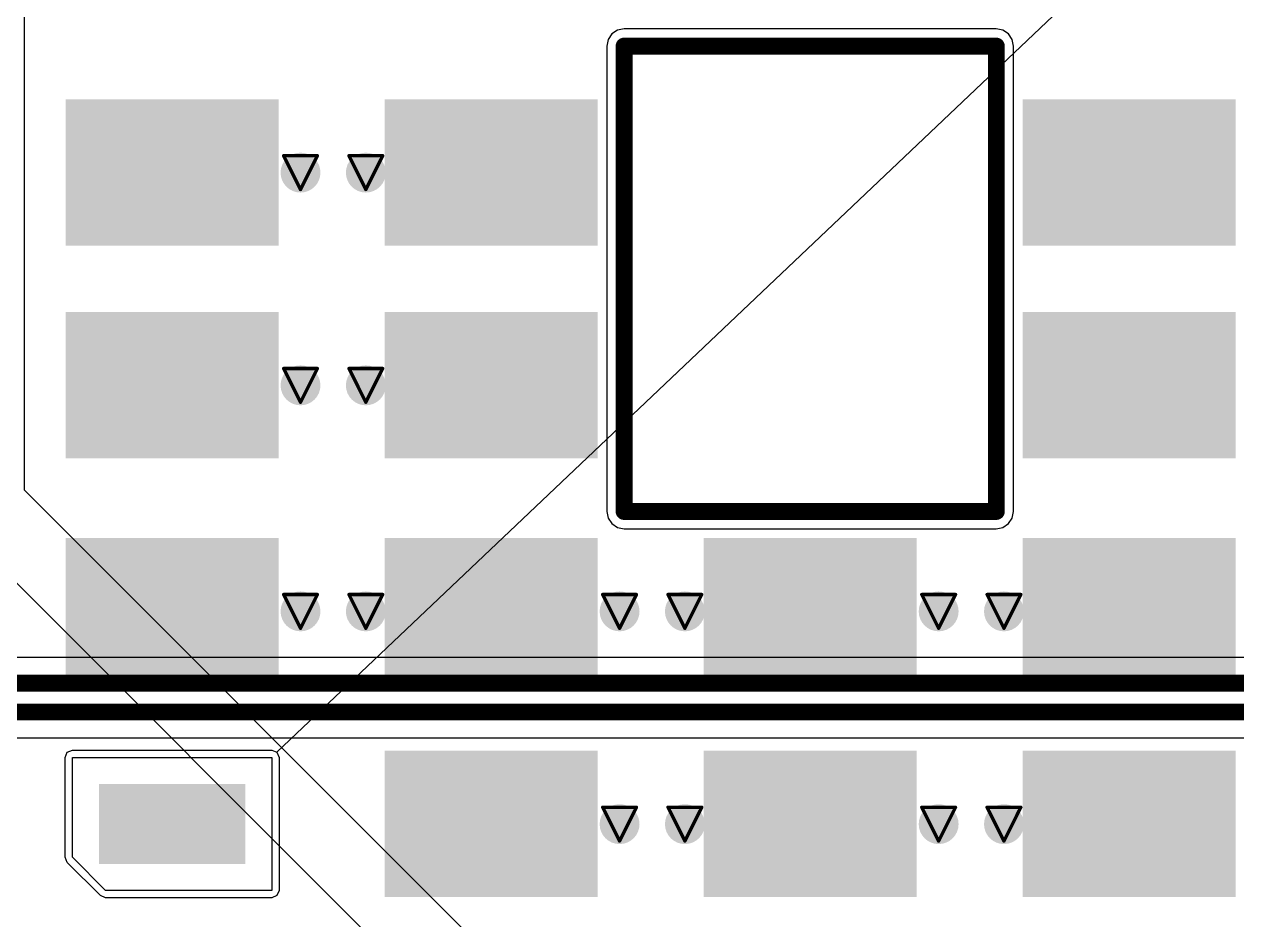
# Model space of a CAD drawing. Header units: inches. Extents: x 0 to 211, y 0 to 201.
# Drawn here: x 2.822 to 3.54, y 3.242 to 3.773 of the extents above; entities that cross this region are included whole.
import ezdxf

# ---------------------------------------------------------------- set-up
doc = ezdxf.new("R2010")
doc.units = ezdxf.units.IN
doc.header["$MEASUREMENT"] = 0
for name, color, linetype in [('Board Outline', 216, 'Continuous'), ('Bottom Layer', 5, 'Continuous'), ('Drill Drawing', 1, 'Continuous'), ('Keep-Out Layer', 6, 'Continuous'), ('Layer 1', 16, 'Continuous'), ('Layer 2', 76, 'Continuous'), ('Multi-Layer', 9, 'Continuous'), ('Top Layer', 1, 'Continuous'), ('Top Paste', 8, 'Continuous'), ('Top Solder', 216, 'Continuous'), ('Via Holes', 16, 'Continuous')]:
    doc.layers.add(name, color=color, linetype=linetype)

# ---------------------------------------------------------------- blocks, each defined once
blk = doc.blocks.new('EC21EFA_512_STD_54')
at = {"layer": 'Top Layer'}
for points in [[(-0.23622, 0.43701), (-0.15748, 0.43701), (-0.15748, 0.3189), (-0.23622, 0.3189)], [(-0.10236, 0.43701), (-0.02362, 0.43701), (-0.02362, 0.3189), (-0.10236, 0.3189)], [(0.02362, 0.43701), (0.10236, 0.43701), (0.10236, 0.3189), (0.02362, 0.3189)], [(-0.34252, 0.41732), (-0.30315, 0.41732), (-0.30315, 0.33858), (-0.34252, 0.33858)], [(-0.3622, 0.24803), (-0.28346, 0.24803), (-0.28346, 0.12992), (-0.3622, 0.12992)], [(-0.23622, 0.24803), (-0.15748, 0.24803), (-0.15748, 0.12992), (-0.23622, 0.12992)], [(-0.10236, 0.24803), (-0.02362, 0.24803), (-0.02362, 0.12992), (-0.10236, 0.12992)], [(0.02362, 0.24803), (0.10236, 0.24803), (0.10236, 0.12992), (0.02362, 0.12992)], [(-0.3622, 0.05906), (-0.28346, 0.05906), (-0.28346, -0.05906), (-0.3622, -0.05906)], [(-0.23622, 0.05906), (-0.15748, 0.05906), (-0.15748, -0.05906), (-0.23622, -0.05906)], [(-0.3622, -0.12992), (-0.28346, -0.12992), (-0.28346, -0.24803), (-0.3622, -0.24803)], [(-0.23622, -0.12992), (-0.15748, -0.12992), (-0.15748, -0.24803), (-0.23622, -0.24803)], [(-0.10236, -0.12992), (-0.02362, -0.12992), (-0.02362, -0.24803), (-0.10236, -0.24803)], [(0.02362, -0.12992), (0.10236, -0.12992), (0.10236, -0.24803), (0.02362, -0.24803)]]:
    blk.add_hatch(color=1, dxfattribs=at).paths.add_polyline_path(points)
at = {"layer": 'Top Paste'}
for points in [[(-0.23622, 0.43701), (-0.15748, 0.43701), (-0.15748, 0.3189), (-0.23622, 0.3189)], [(-0.10236, 0.43701), (-0.02362, 0.43701), (-0.02362, 0.3189), (-0.10236, 0.3189)], [(0.02362, 0.43701), (0.10236, 0.43701), (0.10236, 0.3189), (0.02362, 0.3189)], [(-0.34252, 0.41732), (-0.30315, 0.41732), (-0.30315, 0.33858), (-0.34252, 0.33858)], [(-0.3622, 0.24803), (-0.28346, 0.24803), (-0.28346, 0.12992), (-0.3622, 0.12992)], [(-0.23622, 0.24803), (-0.15748, 0.24803), (-0.15748, 0.12992), (-0.23622, 0.12992)], [(-0.10236, 0.24803), (-0.02362, 0.24803), (-0.02362, 0.12992), (-0.10236, 0.12992)], [(0.02362, 0.24803), (0.10236, 0.24803), (0.10236, 0.12992), (0.02362, 0.12992)], [(-0.3622, 0.05906), (-0.28346, 0.05906), (-0.28346, -0.05906), (-0.3622, -0.05906)], [(-0.23622, 0.05906), (-0.15748, 0.05906), (-0.15748, -0.05906), (-0.23622, -0.05906)], [(-0.3622, -0.12992), (-0.28346, -0.12992), (-0.28346, -0.24803), (-0.3622, -0.24803)], [(-0.23622, -0.12992), (-0.15748, -0.12992), (-0.15748, -0.24803), (-0.23622, -0.24803)], [(-0.10236, -0.12992), (-0.02362, -0.12992), (-0.02362, -0.24803), (-0.10236, -0.24803)], [(0.02362, -0.12992), (0.10236, -0.12992), (0.10236, -0.24803), (0.02362, -0.24803)]]:
    blk.add_hatch(color=8, dxfattribs=at).paths.add_polyline_path(points)
at = {"layer": 'Top Solder'}
for points in [[(-0.24022, 0.44101), (-0.15348, 0.44101), (-0.15348, 0.3149), (-0.24022, 0.3149)], [(-0.10636, 0.44101), (-0.01962, 0.44101), (-0.01962, 0.3149), (-0.10636, 0.3149)], [(0.01962, 0.44101), (0.10636, 0.44101), (0.10636, 0.3149), (0.01962, 0.3149)], [(-0.34652, 0.42132), (-0.29915, 0.42132), (-0.29915, 0.33458), (-0.34652, 0.33458)], [(-0.3662, 0.25203), (-0.27946, 0.25203), (-0.27946, 0.12592), (-0.3662, 0.12592)], [(-0.24022, 0.25203), (-0.15348, 0.25203), (-0.15348, 0.12592), (-0.24022, 0.12592)], [(-0.10636, 0.25203), (-0.01962, 0.25203), (-0.01962, 0.12592), (-0.10636, 0.12592)], [(0.01962, 0.25203), (0.10636, 0.25203), (0.10636, 0.12592), (0.01962, 0.12592)], [(-0.3662, 0.06306), (-0.27946, 0.06306), (-0.27946, -0.06306), (-0.3662, -0.06306)], [(-0.24022, 0.06306), (-0.15348, 0.06306), (-0.15348, -0.06306), (-0.24022, -0.06306)], [(-0.3662, -0.12592), (-0.27946, -0.12592), (-0.27946, -0.25203), (-0.3662, -0.25203)], [(-0.24022, -0.12592), (-0.15348, -0.12592), (-0.15348, -0.25203), (-0.24022, -0.25203)], [(-0.10636, -0.12592), (-0.01962, -0.12592), (-0.01962, -0.25203), (-0.10636, -0.25203)], [(0.01962, -0.12592), (0.10636, -0.12592), (0.10636, -0.25203), (0.01962, -0.25203)]]:
    blk.add_hatch(color=216, dxfattribs=at).paths.add_polyline_path(points)
at = {"layer": 'Keep-Out Layer'}
for p, q in [((-0.1378, -0.11024), (-0.1378, 0.11023)), ((-0.1378, 0.11023), (0.13779, 0.11023)), ((0.13779, 0.11023), (0.13779, -0.11024)), ((0.13779, -0.11024), (-0.1378, -0.11024))]:
    blk.add_line(p, q, dxfattribs=at)
at = {"layer": 'Top Layer'}
for p, q in [((-0.3622, 0.41732), (-0.34252, 0.43701)), ((-0.34252, 0.43701), (-0.28346, 0.43701)), ((-0.28346, 0.43701), (-0.28346, 0.3189)), ((-0.3622, 0.3189), (-0.3622, 0.41732)), ((-0.28346, 0.3189), (-0.3622, 0.3189))]:
    blk.add_line(p, q, dxfattribs=at)
at = {"layer": 'Top Solder'}
for p, q in [((-0.36527, 0.42038), (-0.34558, 0.44007)), ((-0.34558, 0.44007), (-0.34252, 0.44134)), ((-0.34252, 0.44134), (-0.28346, 0.44134)), ((-0.28346, 0.44134), (-0.2804, 0.44007)), ((-0.2804, 0.44007), (-0.27914, 0.43701)), ((-0.27914, 0.43701), (-0.27914, 0.3189)), ((-0.36653, 0.41732), (-0.36527, 0.42038)), ((-0.36653, 0.3189), (-0.36653, 0.41732)), ((-0.36527, 0.31584), (-0.36653, 0.3189)), ((-0.27914, 0.3189), (-0.2804, 0.31584)), ((-0.3622, 0.31457), (-0.36527, 0.31584)), ((-0.28346, 0.31457), (-0.3622, 0.31457)), ((-0.2804, 0.31584), (-0.28346, 0.31457)), ((-0.2804, 0.31584), (197.09289, -207.70912))]:
    blk.add_line(p, q, dxfattribs=at)

msp = doc.modelspace()

# ---------------------------------------------------------------- hatches: boundary and pattern name
at = {"layer": 'Bottom Layer'}
h = msp.add_hatch(color=5, dxfattribs=at)
edge = h.paths.add_edge_path()
edge.add_arc((2.98553, 3.68492), 0.01181, 0, 360)
h = msp.add_hatch(color=5, dxfattribs=at)
edge = h.paths.add_edge_path()
edge.add_arc((3.02421, 3.68492), 0.01181, 0, 360)
h = msp.add_hatch(color=5, dxfattribs=at)
edge = h.paths.add_edge_path()
edge.add_arc((2.98553, 3.55893), 0.01181, 0, 360)
h = msp.add_hatch(color=5, dxfattribs=at)
edge = h.paths.add_edge_path()
edge.add_arc((3.02421, 3.55893), 0.01181, 0, 360)
h = msp.add_hatch(color=5, dxfattribs=at)
edge = h.paths.add_edge_path()
edge.add_arc((2.98553, 3.42508), 0.01181, 0, 360)
h = msp.add_hatch(color=5, dxfattribs=at)
edge = h.paths.add_edge_path()
edge.add_arc((3.02421, 3.42508), 0.01181, 0, 360)
h = msp.add_hatch(color=5, dxfattribs=at)
edge = h.paths.add_edge_path()
edge.add_arc((3.1745, 3.42508), 0.01181, 0, 360)
h = msp.add_hatch(color=5, dxfattribs=at)
edge = h.paths.add_edge_path()
edge.add_arc((3.21318, 3.42508), 0.01181, 0, 360)
h = msp.add_hatch(color=5, dxfattribs=at)
edge = h.paths.add_edge_path()
edge.add_arc((3.36348, 3.42508), 0.01181, 0, 360)
h = msp.add_hatch(color=5, dxfattribs=at)
edge = h.paths.add_edge_path()
edge.add_arc((3.40216, 3.42508), 0.01181, 0, 360)
h = msp.add_hatch(color=5, dxfattribs=at)
edge = h.paths.add_edge_path()
edge.add_arc((3.1745, 3.29909), 0.01181, 0, 360)
h = msp.add_hatch(color=5, dxfattribs=at)
edge = h.paths.add_edge_path()
edge.add_arc((3.21318, 3.29909), 0.01181, 0, 360)
h = msp.add_hatch(color=5, dxfattribs=at)
edge = h.paths.add_edge_path()
edge.add_arc((3.36348, 3.29909), 0.01181, 0, 360)
h = msp.add_hatch(color=5, dxfattribs=at)
edge = h.paths.add_edge_path()
edge.add_arc((3.40216, 3.29909), 0.01181, 0, 360)
at = {"layer": 'Layer 1'}
h = msp.add_hatch(color=16, dxfattribs=at)
edge = h.paths.add_edge_path()
edge.add_arc((2.98553, 3.68492), 0.01181, 0, 360)
h = msp.add_hatch(color=16, dxfattribs=at)
edge = h.paths.add_edge_path()
edge.add_arc((3.02421, 3.68492), 0.01181, 0, 360)
h = msp.add_hatch(color=16, dxfattribs=at)
edge = h.paths.add_edge_path()
edge.add_arc((2.98553, 3.55893), 0.01181, 0, 360)
h = msp.add_hatch(color=16, dxfattribs=at)
edge = h.paths.add_edge_path()
edge.add_arc((3.02421, 3.55893), 0.01181, 0, 360)
h = msp.add_hatch(color=16, dxfattribs=at)
edge = h.paths.add_edge_path()
edge.add_arc((2.98553, 3.42508), 0.01181, 0, 360)
h = msp.add_hatch(color=16, dxfattribs=at)
edge = h.paths.add_edge_path()
edge.add_arc((3.02421, 3.42508), 0.01181, 0, 360)
h = msp.add_hatch(color=16, dxfattribs=at)
edge = h.paths.add_edge_path()
edge.add_arc((3.1745, 3.42508), 0.01181, 0, 360)
h = msp.add_hatch(color=16, dxfattribs=at)
edge = h.paths.add_edge_path()
edge.add_arc((3.21318, 3.42508), 0.01181, 0, 360)
h = msp.add_hatch(color=16, dxfattribs=at)
edge = h.paths.add_edge_path()
edge.add_arc((3.36348, 3.42508), 0.01181, 0, 360)
h = msp.add_hatch(color=16, dxfattribs=at)
edge = h.paths.add_edge_path()
edge.add_arc((3.40216, 3.42508), 0.01181, 0, 360)
h = msp.add_hatch(color=16, dxfattribs=at)
edge = h.paths.add_edge_path()
edge.add_arc((3.1745, 3.29909), 0.01181, 0, 360)
h = msp.add_hatch(color=16, dxfattribs=at)
edge = h.paths.add_edge_path()
edge.add_arc((3.21318, 3.29909), 0.01181, 0, 360)
h = msp.add_hatch(color=16, dxfattribs=at)
edge = h.paths.add_edge_path()
edge.add_arc((3.36348, 3.29909), 0.01181, 0, 360)
h = msp.add_hatch(color=16, dxfattribs=at)
edge = h.paths.add_edge_path()
edge.add_arc((3.40216, 3.29909), 0.01181, 0, 360)
at = {"layer": 'Layer 2'}
h = msp.add_hatch(color=76, dxfattribs=at)
edge = h.paths.add_edge_path()
edge.add_arc((2.98553, 3.68492), 0.01181, 0, 360)
h = msp.add_hatch(color=76, dxfattribs=at)
edge = h.paths.add_edge_path()
edge.add_arc((3.02421, 3.68492), 0.01181, 0, 360)
h = msp.add_hatch(color=76, dxfattribs=at)
edge = h.paths.add_edge_path()
edge.add_arc((2.98553, 3.55893), 0.01181, 0, 360)
h = msp.add_hatch(color=76, dxfattribs=at)
edge = h.paths.add_edge_path()
edge.add_arc((3.02421, 3.55893), 0.01181, 0, 360)
h = msp.add_hatch(color=76, dxfattribs=at)
edge = h.paths.add_edge_path()
edge.add_arc((2.98553, 3.42508), 0.01181, 0, 360)
h = msp.add_hatch(color=76, dxfattribs=at)
edge = h.paths.add_edge_path()
edge.add_arc((3.02421, 3.42508), 0.01181, 0, 360)
h = msp.add_hatch(color=76, dxfattribs=at)
edge = h.paths.add_edge_path()
edge.add_arc((3.1745, 3.42508), 0.01181, 0, 360)
h = msp.add_hatch(color=76, dxfattribs=at)
edge = h.paths.add_edge_path()
edge.add_arc((3.21318, 3.42508), 0.01181, 0, 360)
h = msp.add_hatch(color=76, dxfattribs=at)
edge = h.paths.add_edge_path()
edge.add_arc((3.36348, 3.42508), 0.01181, 0, 360)
h = msp.add_hatch(color=76, dxfattribs=at)
edge = h.paths.add_edge_path()
edge.add_arc((3.40216, 3.42508), 0.01181, 0, 360)
h = msp.add_hatch(color=76, dxfattribs=at)
edge = h.paths.add_edge_path()
edge.add_arc((3.1745, 3.29909), 0.01181, 0, 360)
h = msp.add_hatch(color=76, dxfattribs=at)
edge = h.paths.add_edge_path()
edge.add_arc((3.21318, 3.29909), 0.01181, 0, 360)
h = msp.add_hatch(color=76, dxfattribs=at)
edge = h.paths.add_edge_path()
edge.add_arc((3.36348, 3.29909), 0.01181, 0, 360)
h = msp.add_hatch(color=76, dxfattribs=at)
edge = h.paths.add_edge_path()
edge.add_arc((3.40216, 3.29909), 0.01181, 0, 360)
at = {"layer": 'Top Layer'}
h = msp.add_hatch(color=1, dxfattribs=at)
edge = h.paths.add_edge_path()
edge.add_arc((2.98553, 3.68492), 0.01181, 0, 360)
h = msp.add_hatch(color=1, dxfattribs=at)
edge = h.paths.add_edge_path()
edge.add_arc((3.02421, 3.68492), 0.01181, 0, 360)
h = msp.add_hatch(color=1, dxfattribs=at)
edge = h.paths.add_edge_path()
edge.add_arc((2.98553, 3.55893), 0.01181, 0, 360)
h = msp.add_hatch(color=1, dxfattribs=at)
edge = h.paths.add_edge_path()
edge.add_arc((3.02421, 3.55893), 0.01181, 0, 360)
h = msp.add_hatch(color=1, dxfattribs=at)
edge = h.paths.add_edge_path()
edge.add_arc((2.98553, 3.42508), 0.01181, 0, 360)
h = msp.add_hatch(color=1, dxfattribs=at)
edge = h.paths.add_edge_path()
edge.add_arc((3.02421, 3.42508), 0.01181, 0, 360)
h = msp.add_hatch(color=1, dxfattribs=at)
edge = h.paths.add_edge_path()
edge.add_arc((3.1745, 3.42508), 0.01181, 0, 360)
h = msp.add_hatch(color=1, dxfattribs=at)
edge = h.paths.add_edge_path()
edge.add_arc((3.21318, 3.42508), 0.01181, 0, 360)
h = msp.add_hatch(color=1, dxfattribs=at)
edge = h.paths.add_edge_path()
edge.add_arc((3.36348, 3.42508), 0.01181, 0, 360)
h = msp.add_hatch(color=1, dxfattribs=at)
edge = h.paths.add_edge_path()
edge.add_arc((3.40216, 3.42508), 0.01181, 0, 360)
h = msp.add_hatch(color=1, dxfattribs=at)
edge = h.paths.add_edge_path()
edge.add_arc((3.1745, 3.29909), 0.01181, 0, 360)
h = msp.add_hatch(color=1, dxfattribs=at)
edge = h.paths.add_edge_path()
edge.add_arc((3.21318, 3.29909), 0.01181, 0, 360)
h = msp.add_hatch(color=1, dxfattribs=at)
edge = h.paths.add_edge_path()
edge.add_arc((3.36348, 3.29909), 0.01181, 0, 360)
h = msp.add_hatch(color=1, dxfattribs=at)
edge = h.paths.add_edge_path()
edge.add_arc((3.40216, 3.29909), 0.01181, 0, 360)
at = {"layer": 'Via Holes'}
h = msp.add_hatch(color=7, dxfattribs=at)
edge = h.paths.add_edge_path()
edge.add_arc((2.98553, 3.68492), 0.00591, 0, 360)
h = msp.add_hatch(color=7, dxfattribs=at)
edge = h.paths.add_edge_path()
edge.add_arc((3.02421, 3.68492), 0.00591, 0, 360)
h = msp.add_hatch(color=7, dxfattribs=at)
edge = h.paths.add_edge_path()
edge.add_arc((2.98553, 3.55893), 0.00591, 0, 360)
h = msp.add_hatch(color=7, dxfattribs=at)
edge = h.paths.add_edge_path()
edge.add_arc((3.02421, 3.55893), 0.00591, 0, 360)
h = msp.add_hatch(color=7, dxfattribs=at)
edge = h.paths.add_edge_path()
edge.add_arc((2.98553, 3.42508), 0.00591, 0, 360)
h = msp.add_hatch(color=7, dxfattribs=at)
edge = h.paths.add_edge_path()
edge.add_arc((3.02421, 3.42508), 0.00591, 0, 360)
h = msp.add_hatch(color=7, dxfattribs=at)
edge = h.paths.add_edge_path()
edge.add_arc((3.1745, 3.42508), 0.00591, 0, 360)
h = msp.add_hatch(color=7, dxfattribs=at)
edge = h.paths.add_edge_path()
edge.add_arc((3.21318, 3.42508), 0.00591, 0, 360)
h = msp.add_hatch(color=7, dxfattribs=at)
edge = h.paths.add_edge_path()
edge.add_arc((3.36348, 3.42508), 0.00591, 0, 360)
h = msp.add_hatch(color=7, dxfattribs=at)
edge = h.paths.add_edge_path()
edge.add_arc((3.40216, 3.42508), 0.00591, 0, 360)
h = msp.add_hatch(color=7, dxfattribs=at)
edge = h.paths.add_edge_path()
edge.add_arc((3.1745, 3.29909), 0.00591, 0, 360)
h = msp.add_hatch(color=7, dxfattribs=at)
edge = h.paths.add_edge_path()
edge.add_arc((3.21318, 3.29909), 0.00591, 0, 360)
h = msp.add_hatch(color=7, dxfattribs=at)
edge = h.paths.add_edge_path()
edge.add_arc((3.36348, 3.29909), 0.00591, 0, 360)
h = msp.add_hatch(color=7, dxfattribs=at)
edge = h.paths.add_edge_path()
edge.add_arc((3.40216, 3.29909), 0.00591, 0, 360)

# ---------------------------------------------------------------- linework, layer by layer
at = {"layer": 'Board Outline'}
for points in [[(3.17717, 3.75984, 0.01, 0.01, 0), (3.39764, 3.75984, 0.01, 0.01, 0)], [(3.17717, 3.48425, 0.01, 0.01, 0), (3.17717, 3.75984, 0.01, 0.01, 0)], [(3.39764, 3.48425, 0.01, 0.01, 0), (3.39764, 3.75984, 0.01, 0.01, 0)], [(3.17717, 3.48425, 0.01, 0.01, 0), (3.39764, 3.48425, 0.01, 0.01, 0)]]:
    msp.add_lwpolyline(points, format="xyseb", dxfattribs=at)
for points in [[(3.17467, 3.75984, 0.005, 0.005, 1), (3.17967, 3.75984, 0.005, 0.005, 1)], [(3.17467, 3.75984, 0.005, 0.005, 1), (3.17967, 3.75984, 0.005, 0.005, 1)], [(3.39514, 3.75984, 0.005, 0.005, 1), (3.40014, 3.75984, 0.005, 0.005, 1)], [(3.39514, 3.75984, 0.005, 0.005, 1), (3.40014, 3.75984, 0.005, 0.005, 1)], [(3.17467, 3.48425, 0.005, 0.005, 1), (3.17967, 3.48425, 0.005, 0.005, 1)], [(3.17467, 3.48425, 0.005, 0.005, 1), (3.17967, 3.48425, 0.005, 0.005, 1)], [(3.39514, 3.48425, 0.005, 0.005, 1), (3.40014, 3.48425, 0.005, 0.005, 1)], [(3.39514, 3.48425, 0.005, 0.005, 1), (3.40014, 3.48425, 0.005, 0.005, 1)]]:
    msp.add_lwpolyline(points, format="xyseb", close=True, dxfattribs=at)
at = {"layer": 'Bottom Layer'}
for p, q in [((3.16775, 3.76374), (3.16697, 3.75984)), ((3.16996, 3.76705), (3.16775, 3.76374)), ((3.17327, 3.76926), (3.16996, 3.76705)), ((3.17717, 3.77004), (3.17327, 3.76926)), ((3.39764, 3.77004), (3.17717, 3.77004)), ((3.40154, 3.76926), (3.39764, 3.77004)), ((3.40485, 3.76705), (3.40154, 3.76926)), ((3.40706, 3.76374), (3.40485, 3.76705)), ((3.40784, 3.75984), (3.40706, 3.76374)), ((3.16697, 3.75984), (3.16697, 3.48425)), ((3.40784, 3.48425), (3.40784, 3.75984)), ((3.16697, 3.48425), (3.16775, 3.48035)), ((3.40706, 3.48035), (3.40784, 3.48425)), ((3.16775, 3.48035), (3.16996, 3.47704)), ((3.16996, 3.47704), (3.17327, 3.47483)), ((3.40154, 3.47483), (3.40485, 3.47704)), ((3.40485, 3.47704), (3.40706, 3.48035)), ((3.17327, 3.47483), (3.17717, 3.47405)), ((3.17717, 3.47405), (3.39764, 3.47405)), ((3.39764, 3.47405), (3.40154, 3.47483)), ((3.77254, 3.39781), (2.65922, 3.39781)), ((2.65922, 3.35022), (3.77254, 3.35022))]:
    msp.add_line(p, q, dxfattribs=at)
for points in [[(2.64681, 3.38252, 0.01, 0.01, 0), (3.77254, 3.38252, 0.01, 0.01, 0)], [(2.64681, 3.36552, 0.01, 0.01, 0), (3.77254, 3.36552, 0.01, 0.01, 0)]]:
    msp.add_lwpolyline(points, format="xyseb", dxfattribs=at)
at = {"layer": 'Drill Drawing'}
for points in [[(2.97553, 3.69492, 0.002, 0.002, 0), (2.99553, 3.69492, 0.002, 0.002, 0)], [(2.97553, 3.69492, 0.002, 0.002, 0), (2.98553, 3.67492, 0.002, 0.002, 0)], [(2.98553, 3.67492, 0.002, 0.002, 0), (2.99553, 3.69492, 0.002, 0.002, 0)], [(3.01421, 3.69492, 0.002, 0.002, 0), (3.03421, 3.69492, 0.002, 0.002, 0)], [(3.01421, 3.69492, 0.002, 0.002, 0), (3.02421, 3.67492, 0.002, 0.002, 0)], [(3.02421, 3.67492, 0.002, 0.002, 0), (3.03421, 3.69492, 0.002, 0.002, 0)], [(2.97553, 3.56893, 0.002, 0.002, 0), (2.99553, 3.56893, 0.002, 0.002, 0)], [(2.97553, 3.56893, 0.002, 0.002, 0), (2.98553, 3.54893, 0.002, 0.002, 0)], [(2.98553, 3.54893, 0.002, 0.002, 0), (2.99553, 3.56893, 0.002, 0.002, 0)], [(3.01421, 3.56893, 0.002, 0.002, 0), (3.03421, 3.56893, 0.002, 0.002, 0)], [(3.01421, 3.56893, 0.002, 0.002, 0), (3.02421, 3.54893, 0.002, 0.002, 0)], [(3.02421, 3.54893, 0.002, 0.002, 0), (3.03421, 3.56893, 0.002, 0.002, 0)], [(2.97553, 3.43508, 0.002, 0.002, 0), (2.99553, 3.43508, 0.002, 0.002, 0)], [(2.97553, 3.43508, 0.002, 0.002, 0), (2.98553, 3.41508, 0.002, 0.002, 0)], [(2.98553, 3.41508, 0.002, 0.002, 0), (2.99553, 3.43508, 0.002, 0.002, 0)], [(3.01421, 3.43508, 0.002, 0.002, 0), (3.03421, 3.43508, 0.002, 0.002, 0)], [(3.01421, 3.43508, 0.002, 0.002, 0), (3.02421, 3.41508, 0.002, 0.002, 0)], [(3.02421, 3.41508, 0.002, 0.002, 0), (3.03421, 3.43508, 0.002, 0.002, 0)], [(3.1645, 3.43508, 0.002, 0.002, 0), (3.1845, 3.43508, 0.002, 0.002, 0)], [(3.1645, 3.43508, 0.002, 0.002, 0), (3.1745, 3.41508, 0.002, 0.002, 0)], [(3.1745, 3.41508, 0.002, 0.002, 0), (3.1845, 3.43508, 0.002, 0.002, 0)], [(3.20318, 3.43508, 0.002, 0.002, 0), (3.22318, 3.43508, 0.002, 0.002, 0)], [(3.20318, 3.43508, 0.002, 0.002, 0), (3.21318, 3.41508, 0.002, 0.002, 0)], [(3.21318, 3.41508, 0.002, 0.002, 0), (3.22318, 3.43508, 0.002, 0.002, 0)], [(3.35348, 3.43508, 0.002, 0.002, 0), (3.37348, 3.43508, 0.002, 0.002, 0)], [(3.35348, 3.43508, 0.002, 0.002, 0), (3.36348, 3.41508, 0.002, 0.002, 0)], [(3.36348, 3.41508, 0.002, 0.002, 0), (3.37348, 3.43508, 0.002, 0.002, 0)], [(3.39216, 3.43508, 0.002, 0.002, 0), (3.41216, 3.43508, 0.002, 0.002, 0)], [(3.39216, 3.43508, 0.002, 0.002, 0), (3.40216, 3.41508, 0.002, 0.002, 0)], [(3.40216, 3.41508, 0.002, 0.002, 0), (3.41216, 3.43508, 0.002, 0.002, 0)], [(3.1645, 3.30909, 0.002, 0.002, 0), (3.1845, 3.30909, 0.002, 0.002, 0)], [(3.1645, 3.30909, 0.002, 0.002, 0), (3.1745, 3.28909, 0.002, 0.002, 0)], [(3.1745, 3.28909, 0.002, 0.002, 0), (3.1845, 3.30909, 0.002, 0.002, 0)], [(3.20318, 3.30909, 0.002, 0.002, 0), (3.22318, 3.30909, 0.002, 0.002, 0)], [(3.20318, 3.30909, 0.002, 0.002, 0), (3.21318, 3.28909, 0.002, 0.002, 0)], [(3.21318, 3.28909, 0.002, 0.002, 0), (3.22318, 3.30909, 0.002, 0.002, 0)], [(3.35348, 3.30909, 0.002, 0.002, 0), (3.37348, 3.30909, 0.002, 0.002, 0)], [(3.35348, 3.30909, 0.002, 0.002, 0), (3.36348, 3.28909, 0.002, 0.002, 0)], [(3.36348, 3.28909, 0.002, 0.002, 0), (3.37348, 3.30909, 0.002, 0.002, 0)], [(3.39216, 3.30909, 0.002, 0.002, 0), (3.41216, 3.30909, 0.002, 0.002, 0)], [(3.39216, 3.30909, 0.002, 0.002, 0), (3.40216, 3.28909, 0.002, 0.002, 0)], [(3.40216, 3.28909, 0.002, 0.002, 0), (3.41216, 3.30909, 0.002, 0.002, 0)]]:
    msp.add_lwpolyline(points, format="xyseb", dxfattribs=at)
for points in [[(2.97503, 3.69492, 0.001, 0.001, 1), (2.97603, 3.69492, 0.001, 0.001, 1)], [(2.97503, 3.69492, 0.001, 0.001, 1), (2.97603, 3.69492, 0.001, 0.001, 1)], [(2.99503, 3.69492, 0.001, 0.001, 1), (2.99603, 3.69492, 0.001, 0.001, 1)], [(2.99503, 3.69492, 0.001, 0.001, 1), (2.99603, 3.69492, 0.001, 0.001, 1)], [(3.01371, 3.69492, 0.001, 0.001, 1), (3.01471, 3.69492, 0.001, 0.001, 1)], [(3.01371, 3.69492, 0.001, 0.001, 1), (3.01471, 3.69492, 0.001, 0.001, 1)], [(3.03371, 3.69492, 0.001, 0.001, 1), (3.03471, 3.69492, 0.001, 0.001, 1)], [(3.03371, 3.69492, 0.001, 0.001, 1), (3.03471, 3.69492, 0.001, 0.001, 1)], [(2.98503, 3.67492, 0.001, 0.001, 1), (2.98603, 3.67492, 0.001, 0.001, 1)], [(2.98503, 3.67492, 0.001, 0.001, 1), (2.98603, 3.67492, 0.001, 0.001, 1)], [(3.02371, 3.67492, 0.001, 0.001, 1), (3.02471, 3.67492, 0.001, 0.001, 1)], [(3.02371, 3.67492, 0.001, 0.001, 1), (3.02471, 3.67492, 0.001, 0.001, 1)], [(2.97503, 3.56893, 0.001, 0.001, 1), (2.97603, 3.56893, 0.001, 0.001, 1)], [(2.97503, 3.56893, 0.001, 0.001, 1), (2.97603, 3.56893, 0.001, 0.001, 1)], [(2.99503, 3.56893, 0.001, 0.001, 1), (2.99603, 3.56893, 0.001, 0.001, 1)], [(2.99503, 3.56893, 0.001, 0.001, 1), (2.99603, 3.56893, 0.001, 0.001, 1)], [(3.01371, 3.56893, 0.001, 0.001, 1), (3.01471, 3.56893, 0.001, 0.001, 1)], [(3.01371, 3.56893, 0.001, 0.001, 1), (3.01471, 3.56893, 0.001, 0.001, 1)], [(3.03371, 3.56893, 0.001, 0.001, 1), (3.03471, 3.56893, 0.001, 0.001, 1)], [(3.03371, 3.56893, 0.001, 0.001, 1), (3.03471, 3.56893, 0.001, 0.001, 1)], [(2.98503, 3.54893, 0.001, 0.001, 1), (2.98603, 3.54893, 0.001, 0.001, 1)], [(2.98503, 3.54893, 0.001, 0.001, 1), (2.98603, 3.54893, 0.001, 0.001, 1)], [(3.02371, 3.54893, 0.001, 0.001, 1), (3.02471, 3.54893, 0.001, 0.001, 1)], [(3.02371, 3.54893, 0.001, 0.001, 1), (3.02471, 3.54893, 0.001, 0.001, 1)], [(2.97503, 3.43508, 0.001, 0.001, 1), (2.97603, 3.43508, 0.001, 0.001, 1)], [(2.97503, 3.43508, 0.001, 0.001, 1), (2.97603, 3.43508, 0.001, 0.001, 1)], [(2.99503, 3.43508, 0.001, 0.001, 1), (2.99603, 3.43508, 0.001, 0.001, 1)], [(2.99503, 3.43508, 0.001, 0.001, 1), (2.99603, 3.43508, 0.001, 0.001, 1)], [(3.01371, 3.43508, 0.001, 0.001, 1), (3.01471, 3.43508, 0.001, 0.001, 1)], [(3.01371, 3.43508, 0.001, 0.001, 1), (3.01471, 3.43508, 0.001, 0.001, 1)], [(3.03371, 3.43508, 0.001, 0.001, 1), (3.03471, 3.43508, 0.001, 0.001, 1)], [(3.03371, 3.43508, 0.001, 0.001, 1), (3.03471, 3.43508, 0.001, 0.001, 1)], [(3.164, 3.43508, 0.001, 0.001, 1), (3.165, 3.43508, 0.001, 0.001, 1)], [(3.164, 3.43508, 0.001, 0.001, 1), (3.165, 3.43508, 0.001, 0.001, 1)], [(3.184, 3.43508, 0.001, 0.001, 1), (3.185, 3.43508, 0.001, 0.001, 1)], [(3.184, 3.43508, 0.001, 0.001, 1), (3.185, 3.43508, 0.001, 0.001, 1)], [(3.20268, 3.43508, 0.001, 0.001, 1), (3.20368, 3.43508, 0.001, 0.001, 1)], [(3.20268, 3.43508, 0.001, 0.001, 1), (3.20368, 3.43508, 0.001, 0.001, 1)], [(3.22268, 3.43508, 0.001, 0.001, 1), (3.22368, 3.43508, 0.001, 0.001, 1)], [(3.22268, 3.43508, 0.001, 0.001, 1), (3.22368, 3.43508, 0.001, 0.001, 1)], [(3.35298, 3.43508, 0.001, 0.001, 1), (3.35398, 3.43508, 0.001, 0.001, 1)], [(3.35298, 3.43508, 0.001, 0.001, 1), (3.35398, 3.43508, 0.001, 0.001, 1)], [(3.37298, 3.43508, 0.001, 0.001, 1), (3.37398, 3.43508, 0.001, 0.001, 1)], [(3.37298, 3.43508, 0.001, 0.001, 1), (3.37398, 3.43508, 0.001, 0.001, 1)], [(3.39166, 3.43508, 0.001, 0.001, 1), (3.39266, 3.43508, 0.001, 0.001, 1)], [(3.39166, 3.43508, 0.001, 0.001, 1), (3.39266, 3.43508, 0.001, 0.001, 1)], [(3.41166, 3.43508, 0.001, 0.001, 1), (3.41266, 3.43508, 0.001, 0.001, 1)], [(3.41166, 3.43508, 0.001, 0.001, 1), (3.41266, 3.43508, 0.001, 0.001, 1)], [(2.98503, 3.41508, 0.001, 0.001, 1), (2.98603, 3.41508, 0.001, 0.001, 1)], [(2.98503, 3.41508, 0.001, 0.001, 1), (2.98603, 3.41508, 0.001, 0.001, 1)], [(3.02371, 3.41508, 0.001, 0.001, 1), (3.02471, 3.41508, 0.001, 0.001, 1)], [(3.02371, 3.41508, 0.001, 0.001, 1), (3.02471, 3.41508, 0.001, 0.001, 1)], [(3.174, 3.41508, 0.001, 0.001, 1), (3.175, 3.41508, 0.001, 0.001, 1)], [(3.174, 3.41508, 0.001, 0.001, 1), (3.175, 3.41508, 0.001, 0.001, 1)], [(3.21268, 3.41508, 0.001, 0.001, 1), (3.21368, 3.41508, 0.001, 0.001, 1)], [(3.21268, 3.41508, 0.001, 0.001, 1), (3.21368, 3.41508, 0.001, 0.001, 1)], [(3.36298, 3.41508, 0.001, 0.001, 1), (3.36398, 3.41508, 0.001, 0.001, 1)], [(3.36298, 3.41508, 0.001, 0.001, 1), (3.36398, 3.41508, 0.001, 0.001, 1)], [(3.40166, 3.41508, 0.001, 0.001, 1), (3.40266, 3.41508, 0.001, 0.001, 1)], [(3.40166, 3.41508, 0.001, 0.001, 1), (3.40266, 3.41508, 0.001, 0.001, 1)], [(3.164, 3.30909, 0.001, 0.001, 1), (3.165, 3.30909, 0.001, 0.001, 1)], [(3.164, 3.30909, 0.001, 0.001, 1), (3.165, 3.30909, 0.001, 0.001, 1)], [(3.184, 3.30909, 0.001, 0.001, 1), (3.185, 3.30909, 0.001, 0.001, 1)], [(3.184, 3.30909, 0.001, 0.001, 1), (3.185, 3.30909, 0.001, 0.001, 1)], [(3.20268, 3.30909, 0.001, 0.001, 1), (3.20368, 3.30909, 0.001, 0.001, 1)], [(3.20268, 3.30909, 0.001, 0.001, 1), (3.20368, 3.30909, 0.001, 0.001, 1)], [(3.22268, 3.30909, 0.001, 0.001, 1), (3.22368, 3.30909, 0.001, 0.001, 1)], [(3.22268, 3.30909, 0.001, 0.001, 1), (3.22368, 3.30909, 0.001, 0.001, 1)], [(3.35298, 3.30909, 0.001, 0.001, 1), (3.35398, 3.30909, 0.001, 0.001, 1)], [(3.35298, 3.30909, 0.001, 0.001, 1), (3.35398, 3.30909, 0.001, 0.001, 1)], [(3.37298, 3.30909, 0.001, 0.001, 1), (3.37398, 3.30909, 0.001, 0.001, 1)], [(3.37298, 3.30909, 0.001, 0.001, 1), (3.37398, 3.30909, 0.001, 0.001, 1)], [(3.39166, 3.30909, 0.001, 0.001, 1), (3.39266, 3.30909, 0.001, 0.001, 1)], [(3.39166, 3.30909, 0.001, 0.001, 1), (3.39266, 3.30909, 0.001, 0.001, 1)], [(3.41166, 3.30909, 0.001, 0.001, 1), (3.41266, 3.30909, 0.001, 0.001, 1)], [(3.41166, 3.30909, 0.001, 0.001, 1), (3.41266, 3.30909, 0.001, 0.001, 1)], [(3.174, 3.28909, 0.001, 0.001, 1), (3.175, 3.28909, 0.001, 0.001, 1)], [(3.174, 3.28909, 0.001, 0.001, 1), (3.175, 3.28909, 0.001, 0.001, 1)], [(3.21268, 3.28909, 0.001, 0.001, 1), (3.21368, 3.28909, 0.001, 0.001, 1)], [(3.21268, 3.28909, 0.001, 0.001, 1), (3.21368, 3.28909, 0.001, 0.001, 1)], [(3.36298, 3.28909, 0.001, 0.001, 1), (3.36398, 3.28909, 0.001, 0.001, 1)], [(3.36298, 3.28909, 0.001, 0.001, 1), (3.36398, 3.28909, 0.001, 0.001, 1)], [(3.40166, 3.28909, 0.001, 0.001, 1), (3.40266, 3.28909, 0.001, 0.001, 1)], [(3.40166, 3.28909, 0.001, 0.001, 1), (3.40266, 3.28909, 0.001, 0.001, 1)]]:
    msp.add_lwpolyline(points, format="xyseb", close=True, dxfattribs=at)
at = {"layer": 'Layer 1'}
for p, q in [((3.16775, 3.76374), (3.16697, 3.75984)), ((3.16996, 3.76705), (3.16775, 3.76374)), ((3.17327, 3.76926), (3.16996, 3.76705)), ((3.17717, 3.77004), (3.17327, 3.76926)), ((3.39764, 3.77004), (3.17717, 3.77004)), ((3.40154, 3.76926), (3.39764, 3.77004)), ((3.40485, 3.76705), (3.40154, 3.76926)), ((3.40706, 3.76374), (3.40485, 3.76705)), ((3.40784, 3.75984), (3.40706, 3.76374)), ((3.16697, 3.75984), (3.16697, 3.48425)), ((3.40784, 3.48425), (3.40784, 3.75984)), ((3.16697, 3.48425), (3.16775, 3.48035)), ((3.40706, 3.48035), (3.40784, 3.48425)), ((3.16775, 3.48035), (3.16996, 3.47704)), ((3.16996, 3.47704), (3.17327, 3.47483)), ((3.40154, 3.47483), (3.40485, 3.47704)), ((3.40485, 3.47704), (3.40706, 3.48035)), ((3.17327, 3.47483), (3.17717, 3.47405)), ((3.17717, 3.47405), (3.39764, 3.47405)), ((3.39764, 3.47405), (3.40154, 3.47483))]:
    msp.add_line(p, q, dxfattribs=at)
at = {"layer": 'Layer 2'}
for p, q in [((2.822, 3.49684), (2.822, 3.87092)), ((3.16775, 3.76374), (3.16697, 3.75984)), ((3.16996, 3.76705), (3.16775, 3.76374)), ((3.17327, 3.76926), (3.16996, 3.76705)), ((3.17717, 3.77004), (3.17327, 3.76926)), ((3.39764, 3.77004), (3.17717, 3.77004)), ((3.40154, 3.76926), (3.39764, 3.77004)), ((3.40485, 3.76705), (3.40154, 3.76926)), ((3.40706, 3.76374), (3.40485, 3.76705)), ((3.40784, 3.75984), (3.40706, 3.76374)), ((3.16697, 3.75984), (3.16697, 3.48425)), ((3.40784, 3.48425), (3.40784, 3.75984)), ((3.59462, 2.72422), (2.822, 3.49684)), ((2.77559, 3.48356), (3.35508, 2.90407)), ((3.16697, 3.48425), (3.16775, 3.48035)), ((3.40706, 3.48035), (3.40784, 3.48425)), ((3.16775, 3.48035), (3.16996, 3.47704)), ((3.16996, 3.47704), (3.17327, 3.47483)), ((3.40154, 3.47483), (3.40485, 3.47704)), ((3.40485, 3.47704), (3.40706, 3.48035)), ((3.17327, 3.47483), (3.17717, 3.47405)), ((3.17717, 3.47405), (3.39764, 3.47405)), ((3.39764, 3.47405), (3.40154, 3.47483))]:
    msp.add_line(p, q, dxfattribs=at)
at = {"layer": 'Multi-Layer'}
for p, q in [((3.17717, 3.48425), (3.17717, 3.75984)), ((3.17717, 3.75984), (3.39764, 3.75984)), ((3.39764, 3.75984), (3.39764, 3.48425)), ((3.39764, 3.48425), (3.17717, 3.48425))]:
    msp.add_line(p, q, dxfattribs=at)
at = {"layer": 'Top Layer'}
for p, q in [((3.16775, 3.76374), (3.16697, 3.75984)), ((3.16996, 3.76705), (3.16775, 3.76374)), ((3.17327, 3.76926), (3.16996, 3.76705)), ((3.17717, 3.77004), (3.17327, 3.76926)), ((3.39764, 3.77004), (3.17717, 3.77004)), ((3.40154, 3.76926), (3.39764, 3.77004)), ((3.40485, 3.76705), (3.40154, 3.76926)), ((3.40706, 3.76374), (3.40485, 3.76705)), ((3.40784, 3.75984), (3.40706, 3.76374)), ((3.16697, 3.75984), (3.16697, 3.48425)), ((3.40784, 3.48425), (3.40784, 3.75984)), ((3.16697, 3.48425), (3.16775, 3.48035)), ((3.40706, 3.48035), (3.40784, 3.48425)), ((3.16775, 3.48035), (3.16996, 3.47704)), ((3.16996, 3.47704), (3.17327, 3.47483)), ((3.40154, 3.47483), (3.40485, 3.47704)), ((3.40485, 3.47704), (3.40706, 3.48035)), ((3.17327, 3.47483), (3.17717, 3.47405)), ((3.17717, 3.47405), (3.39764, 3.47405)), ((3.39764, 3.47405), (3.40154, 3.47483))]:
    msp.add_line(p, q, dxfattribs=at)

# ---------------------------------------------------------------- block references
at = {"rotation": 90}
msp.add_blockref('EC21EFA_512_STD_54', (3.2874, 3.62205), dxfattribs=at)

doc.saveas('drawing.dxf')
